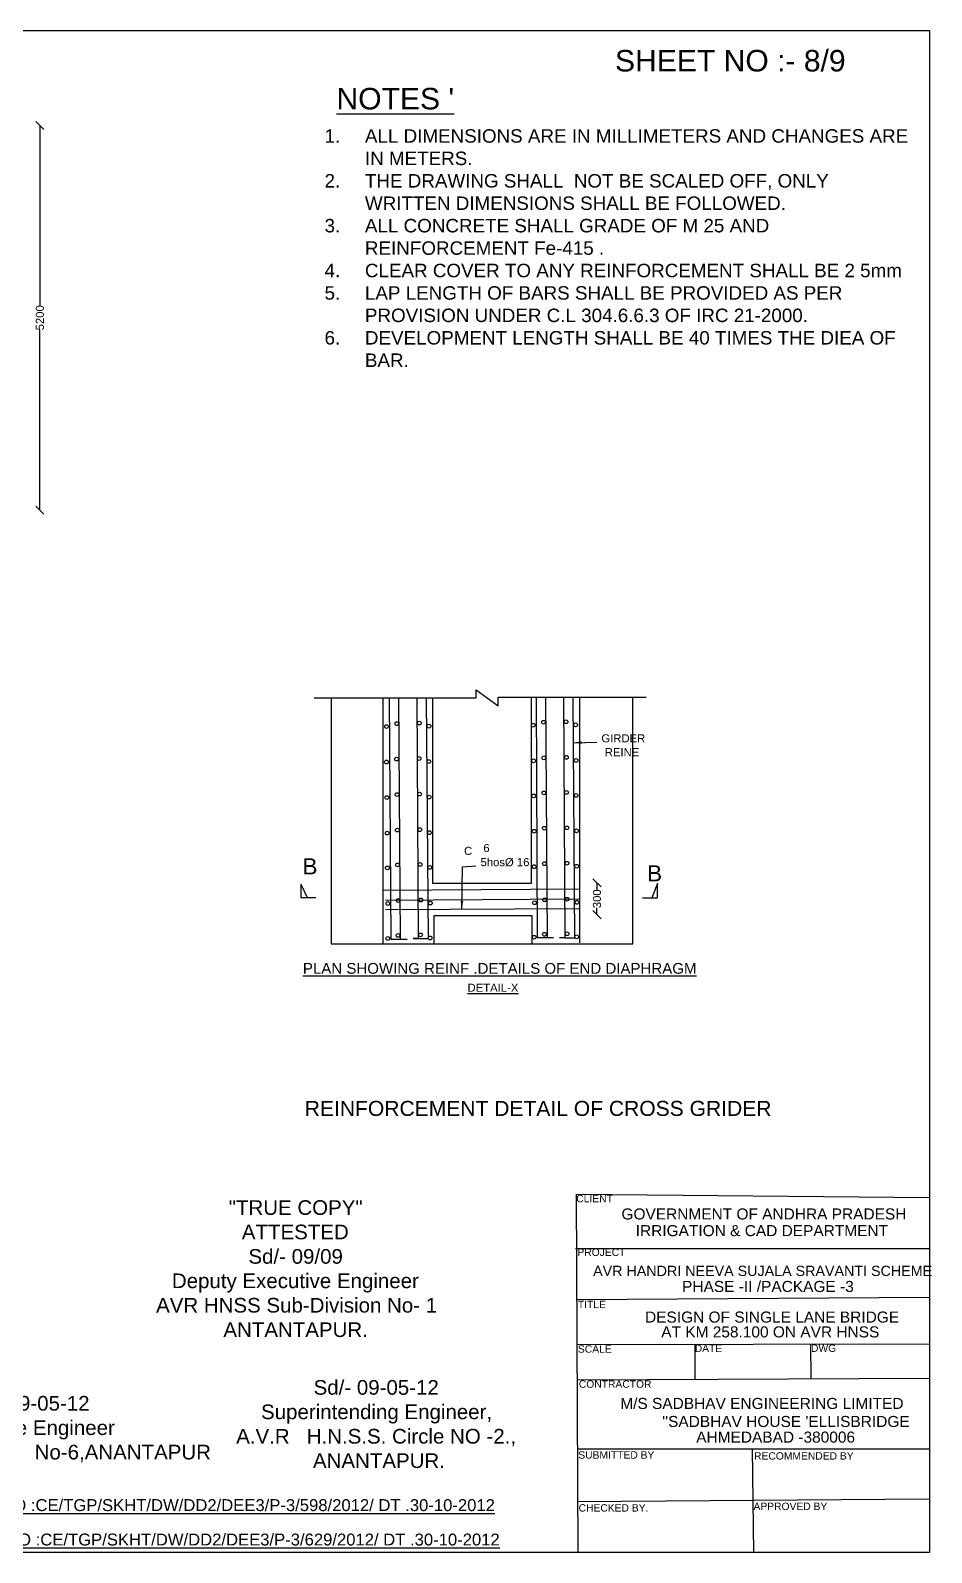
# Model space of a CAD drawing. Header units: millimetres. Extents: x 5124 to 2829911, y 2311 to 44675674.
# Drawn here: x 2821542 to 2829911, y 44661532 to 44675674 of the extents above; entities that cross this region are included whole.
import ezdxf

# ---------------------------------------------------------------- set-up
doc = ezdxf.new("R2010")
doc.units = ezdxf.units.MM
doc.header["$MEASUREMENT"] = 0
for name, color, linetype in [('DIMENSION', 7, 'Continuous'), ('DRAWING', 2, 'Continuous'), ('TEXT', 7, 'Continuous')]:
    doc.layers.add(name, color=color, linetype=linetype)
doc.styles.get("Standard").update_dxf_attribs({"font": 'arial.ttf', "height": 75})
doc.dimstyles.get("Standard").update_dxf_attribs({"dimtxt": 75, "dimasz": 75, "dimexe": 0.18, "dimexo": 0.0625, "dimgap": 0.09, "dimtad": 0, "dimdec": 0, "dimzin": 0, "dimdsep": 46, "dimtxsty": 'Standard', "dimblk": 'OBLIQUE', "dimcen": 0.09, "dimse1": 1, "dimse2": 1, "dimadec": 0, "dimazin": 0, "dimtfac": 1, "dimtdec": 0, "dimtofl": 0, "dimtmove": 0, "dimatfit": 3, "dimfxl": 1, "dimtolj": 1, "dimtzin": 0, "dimarcsym": 0})

# ---------------------------------------------------------------- blocks, each defined once
blk = doc.blocks.new('_Oblique')
at = {"color": 0, "linetype": 'ByBlock', "lineweight": -2}
blk.add_line((-0.5, -0.5), (0.5, 0.5), dxfattribs=at)
blk = doc.blocks.new('*D13')
at = {"layer": 'Defpoints', "color": 0, "transparency": 16777216}
for p in [(2821580, 44674790), (2821630, 44674790), (2821580, 44671217)]:
    blk.add_point(p, dxfattribs=at)
at = {"layer": 'DIMENSION', "color": 0, "lineweight": -2, "transparency": 16777216}
for p, q in [((2821630, 44674790), (2821630, 44673116)), ((2821630, 44671217), (2821630, 44672892))]:
    blk.add_line(p, q, dxfattribs=at)
at = {"layer": 'DIMENSION', "color": 0, "lineweight": -2, "transparency": 16777216, "xscale": 75, "yscale": 75, "zscale": 75}
for p, rotation in [((2821630, 44674790), 90), ((2821630, 44671217), 270)]:
    blk.add_blockref('_Oblique', p, dxfattribs=dict(at, rotation=rotation))
at = {"layer": 'DIMENSION', "color": 0, "transparency": 16777216, "insert": (2821630, 44673004), "char_height": 75, "attachment_point": 5, "rotation": 90}
blk.add_mtext('\\A1;5200', dxfattribs=at)
blk = doc.blocks.new('*D37')
at = {"layer": 'Defpoints', "color": 0, "transparency": 16777216}
for p in [(2826804, 44667755), (2826808, 44667755), (2826808, 44667458)]:
    blk.add_point(p, dxfattribs=at)
at = {"layer": 'DIMENSION', "color": 0, "lineweight": -2, "transparency": 16777216}
for p, q in [((2826804, 44667755), (2826804, 44667689)), ((2826804, 44667458), (2826804, 44667523))]:
    blk.add_line(p, q, dxfattribs=at)
at = {"layer": 'DIMENSION', "color": 0, "lineweight": -2, "transparency": 16777216, "xscale": 75, "yscale": 75, "zscale": 75}
for p, rotation in [((2826804, 44667755), 90), ((2826804, 44667458), 270)]:
    blk.add_blockref('_Oblique', p, dxfattribs=dict(at, rotation=rotation))
at = {"layer": 'DIMENSION', "color": 0, "transparency": 16777216, "insert": (2826804, 44667606), "char_height": 75, "attachment_point": 5, "rotation": 90}
blk.add_mtext('\\A1;300', dxfattribs=at)

msp = doc.modelspace()

# ---------------------------------------------------------------- linework, layer by layer
at = {"layer": 'DIMENSION', "color": 0}
for points in [[(2824052.5, 44667742), (2824052.5, 44667617.9), (2824192.2, 44667617.9)], [(2824052.5, 44667742), (2824113, 44667617.9)], [(2827226, 44667614.7), (2827367.1, 44667614.7), (2827367.1, 44667748.8), (2827314.4, 44667614.7)]]:
    msp.add_lwpolyline(points, dxfattribs=at)
at = {"layer": 'DIMENSION'}
for centre in [(2824944.4, 44669233.3), (2825154, 44669238), (2826212, 44669218.2), (2826306.6, 44669245.9), (2826516.2, 44669250.5), (2826605.7, 44669222.2), (2824849.8, 44669205.7), (2825243.5, 44669209.7), (2824848.6, 44668876.4), (2824943.3, 44668904), (2825152.8, 44668908.7), (2825242.3, 44668880.4), (2826215.5, 44668887.6), (2826310.2, 44668915.3), (2826519.8, 44668919.9), (2826609.2, 44668891.7), (2824852.1, 44668546.3), (2824946.8, 44668574), (2825156.3, 44668578.6), (2825245.8, 44668550.3), (2826216.2, 44668561.9), (2826310.9, 44668589.6), (2826520.5, 44668594.2), (2826609.9, 44668565.9), (2824950, 44668243.9), (2825159.6, 44668248.5), (2826220.4, 44668233.4), (2826315.1, 44668261.1), (2826524.7, 44668265.7), (2826614.2, 44668237.4), (2824855.4, 44668216.2), (2825249.1, 44668220.2), (2824857, 44667893.1), (2824951.7, 44667920.8), (2825161.2, 44667925.4), (2825250.7, 44667897.2), (2826221.2, 44667904.1), (2826315.8, 44667931.8), (2826525.4, 44667936.4), (2826614.9, 44667908.1), (2824862.3, 44667561.9), (2824957, 44667589.5), (2825166.6, 44667594.2), (2825256.1, 44667565.9), (2826223.4, 44667569), (2826318.1, 44667596.6), (2826527.7, 44667601.3), (2826617.2, 44667573), (2824861.3, 44667237.8), (2824956, 44667265.5), (2825165.6, 44667270.1), (2825255, 44667241.9), (2826221.4, 44667248.3), (2826316.1, 44667275.9), (2826525.7, 44667280.6), (2826615.2, 44667252.3)]:
    msp.add_circle(centre, 17.3, dxfattribs=at)
at = {"layer": 'DRAWING', "color": 0}
msp.add_lwpolyline([(2810921.4, 44675673.8), (2829890.6, 44675673.8), (2829890.6, 44661531.5), (2810921.4, 44661531.5)], close=True, dxfattribs=at)
for points in [[(2824176.7, 44669472.7), (2825681, 44669472.7), (2825681, 44669546.7), (2825885, 44669398.5), (2825885, 44669480.4), (2827261.9, 44669480.4)], [(2824335.3, 44669472.7), (2824335.3, 44667187.7), (2827137, 44667187.7), (2827137, 44669480.4)], [(2824813.6, 44669472.7), (2824813.6, 44667187.7)], [(2824872.6, 44669472.7), (2824888.5, 44667230.6), (2825039.5, 44667230.6)], [(2824979.3, 44667230.6), (2824963.2, 44669472.7)], [(2825129.6, 44669472.7), (2825144.7, 44667235.5), (2825096.4, 44667235.5), (2825144.7, 44667235.9), (2825240.1, 44667235.9), (2825220.3, 44669472.7)], [(2825275.7, 44669472.7), (2825275.7, 44667749.5), (2826196.1, 44667749.5), (2826196.1, 44669480.4)], [(2826238.6, 44669480.4), (2826248.6, 44667245.8), (2826398.6, 44667245.8)], [(2826344.5, 44667245.8), (2826329.3, 44669480.4)], [(2826493.1, 44669480.4), (2826506.7, 44667243.3), (2826457.2, 44667243.3)], [(2826506.7, 44667243.3), (2826598.2, 44667243.3), (2826582.4, 44669480.4)], [(2826640.9, 44669480.4), (2826640.9, 44667195.3)], [(2824813.6, 44667684.9), (2826640.9, 44667697.5)], [(2824838.7, 44667594.5), (2826635.6, 44667606.6)], [(2824840.2, 44667505.8), (2826634.3, 44667517)], [(2825291.3, 44667187.7), (2825291.3, 44667450), (2826200.3, 44667450), (2826200.3, 44667187.7)]]:
    msp.add_lwpolyline(points, dxfattribs=at)
at = {"layer": 'TEXT', "color": 0}
msp.add_lwpolyline([(2829890.6, 44661531.5), (2826628.1, 44661531.5), (2826612.6, 44664860.3), (2829890.6, 44664830.1)], close=True, dxfattribs=at)
for points in [[(2826603.7, 44664357.5), (2829890.6, 44664357.2)], [(2826617.2, 44663884.1), (2829890.6, 44663903.3)], [(2826619.1, 44663464.1), (2829890.6, 44663469.5)], [(2827714.7, 44663135.3), (2827714.7, 44663465.9)], [(2828791.6, 44663148.3), (2828791.1, 44663467.7)], [(2826620.6, 44663136.2), (2829890.6, 44663151)], [(2826623.6, 44662493.7), (2829890.6, 44662493.7)], [(2828259.3, 44661531.5), (2828247, 44662493.7)], [(2826625.9, 44662004.7), (2829890.6, 44662031)]]:
    msp.add_lwpolyline(points, dxfattribs=at)

# ---------------------------------------------------------------- texts
at = {"layer": 'DIMENSION', "color": 0}
for s, height, p in [('SHEET NO :- 8/9', 200, (2826970.9, 44675292.6)), ("%%UNOTES '", 200, (2824384.2, 44674940)), ('GIRDER', 75, (2826844.6, 44669059.1)), ('REINE', 75, (2826876.2, 44668930.5)), ('6', 75, (2825748.7, 44668039.8)), ('B', 150, (2824068.6, 44667832.1)), ('C', 75, (2825569.6, 44668013.5)), ('5hosØ 16', 75, (2825722.3, 44667908.3)), ('B', 150, (2827269.4, 44667767.1)), ('%%UPLAN SHOWING REINF .DETAILS OF END DIAPHRAGM', 100, (2824072.7, 44666909.3)), ('%%UDETAIL-X', 75, (2825601.9, 44666742.1))]:
    msp.add_text(s, height=height, dxfattribs=at).set_placement(p)
at = {"layer": 'DIMENSION', "color": 0, "insert": (2824148.8, 44674756.1), "char_height": 125, "attachment_point": 1}
msp.add_mtext_dynamic_manual_height_columns('\\pi-375,l500,t500;1.^IALL DIMENSIONS ARE IN MILLIMETERS AND CHANGES ARE IN METERS.\\P2.^ITHE DRAWING SHALL  NOT BE SCALED OFF, ONLY WRITTEN DIMENSIONS SHALL BE FOLLOWED.\\P3.^IALL CONCRETE SHALL GRADE OF M 25 AND REINFORCEMENT Fe-415 .\\P4.^ICLEAR COVER TO ANY REINFORCEMENT SHALL BE 2 5mm \\P5.^ILAP LENGTH OF BARS SHALL BE PROVIDED AS PER  PROVISION UNDER C.L 304.6.6.3 OF IRC 21-2000.\\P6.^IDEVELOPMENT LENGTH SHALL BE 40 TIMES THE DIEA OF BAR.', width=5548.122, gutter_width=500, heights=[0], dxfattribs=at)
at = {"layer": 'DIMENSION', "char_height": 136.124, "width": 3487.424, "attachment_point": 1}
for s, insert in [('\\pi1171.6;Sd/- 09-05-12\\P\\pi683.32;Superintending Engineer,\\P\\pi452.48;A.V.R   H.N.S.S. Circle NO -2.,\\P\\pi1112.7; ANANTAPUR.', (2823000.6, 44663134.1)), ('\\pi1171.6;Sd/- 09-05-12\\P\\pi930.68;{\\C0;Executive Engineer  \\P\\pi27.763;AVR HNSS Division  No-6,ANANTAPUR }', (2819757.2, 44662986.6))]:
    msp.add_mtext(s, dxfattribs=dict(at, insert=insert))
at = {"layer": 'TEXT', "color": 0}
for s, height, p in [('REINFORCEMENT DETAIL OF CROSS GRIDER ', 139.987, (2824089.7, 44665588.2)), ('CLIENT ', 68.47, (2826611.3, 44664786.1)), ('GOVERNMENT OF ANDHRA PRADESH ', 102.703, (2827031.2, 44664626.2)), ('IRRIGATION & CAD DEPARTMENT ', 102.703, (2827163.5, 44664471.3)), ('PROJECT ', 68.47, (2826621.7, 44664287.3)), ('AVR HANDRI NEEVA SUJALA SRAVANTI SCHEME ', 95, (2826768, 44664101.3)), ('PHASE -II /PACKAGE -3', 102.703, (2827594.3, 44663952.5)), ('TITLE ', 68.47, (2826626.4, 44663802.8)), ('DESIGN OF SINGLE LANE BRIDGE ', 102.703, (2827250.1, 44663668.1)), ('AT KM 258.100 ON AVR HNSS', 102.703, (2827400.8, 44663530.6)), ('SCALE ', 68.47, (2826626.8, 44663388.6)), ('DATE ', 68.47, (2827711.5, 44663394.6)), ('DWG', 68.47, (2828791.6, 44663396.2)), ('CONTRACTOR', 68.47, (2826635.3, 44663062.8)), ('M/S SADBHAV ENGINEERING LIMITED ', 102.703, (2827020.3, 44662865.7)), ("''SADBHAV HOUSE 'ELLISBRIDGE ", 102.703, (2827409.4, 44662698)), ('AHMEDABAD -380006', 102.703, (2827725.5, 44662552.7)), ('SUBMITTED BY ', 68.468, (2826630.2, 44662404.1)), ('RECOMMENDED BY', 68.468, (2828262.9, 44662395.3)), ('%%UDR.NO :CE/TGP/SKHT/DW/DD2/DEE3/P-3/598/2012/ DT .30-10-2012', 110.582, (2821005.7, 44661917)), ('CHECKED BY.', 68.468, (2826633.1, 44661912.3)), ('APPROVED BY ', 68.468, (2828257.4, 44661926.7)), ('%%UDR.NO :CE/TGP/SKHT/DW/DD2/DEE3/P-3/629/2012/ DT .30-10-2012', 110.582, (2821050.4, 44661597.1))]:
    msp.add_text(s, height=height, dxfattribs=at).set_placement(p)
at = {"layer": 'TEXT', "color": 0, "insert": (2822691.7, 44664805.1), "char_height": 136.124, "width": 2610.6, "attachment_point": 1}
msp.add_mtext('\\pi691.9;"TRUE COPY" \\P\\pi813.78;ATTESTED  \\P\\pi875.01;Sd/- 09/09\\P\\pi164.4;Deputy Executive Engineer  \\P\\pi17.596;AVR HNSS Sub-Division No- 1 \\P\\pi642.64;ANTANTAPUR.', dxfattribs=at)

# ---------------------------------------------------------------- dimensions: what is measured, and where the dimension line sits
at = {"layer": 'DIMENSION', "color": 0}
for base, p1, p2, text, picture, middle in [((2821629.8, 44674789.9), (2821580.3, 44671217.4), (2821580.3, 44674789.9), '5200', '*D13', (2821629.8, 44673003.6)), ((2826803.7, 44667754.6), (2826808.1, 44667457.6), (2826808.1, 44667754.6), '300', '*D37', (2826803.7, 44667606.1))]:
    dim = msp.add_linear_dim(base=base, p1=p1, p2=p2, angle=90, text=text, dimstyle='Standard', dxfattribs=at)
    dim.commit()
    dim.dimension.update_dxf_attribs({"geometry": picture, "text_midpoint": middle})

# ---------------------------------------------------------------- leaders
for points in [[(2826585.4, 44669056.1), (2826803.8, 44669060)], [(2825548.3, 44667510.2), (2825554.9, 44667904), (2825678, 44667910.6)]]:
    msp.add_leader(points, dimstyle='Standard', override={"dimgap": 0.09, "dimtad": 0}, dxfattribs=at)

doc.saveas('drawing.dxf')
